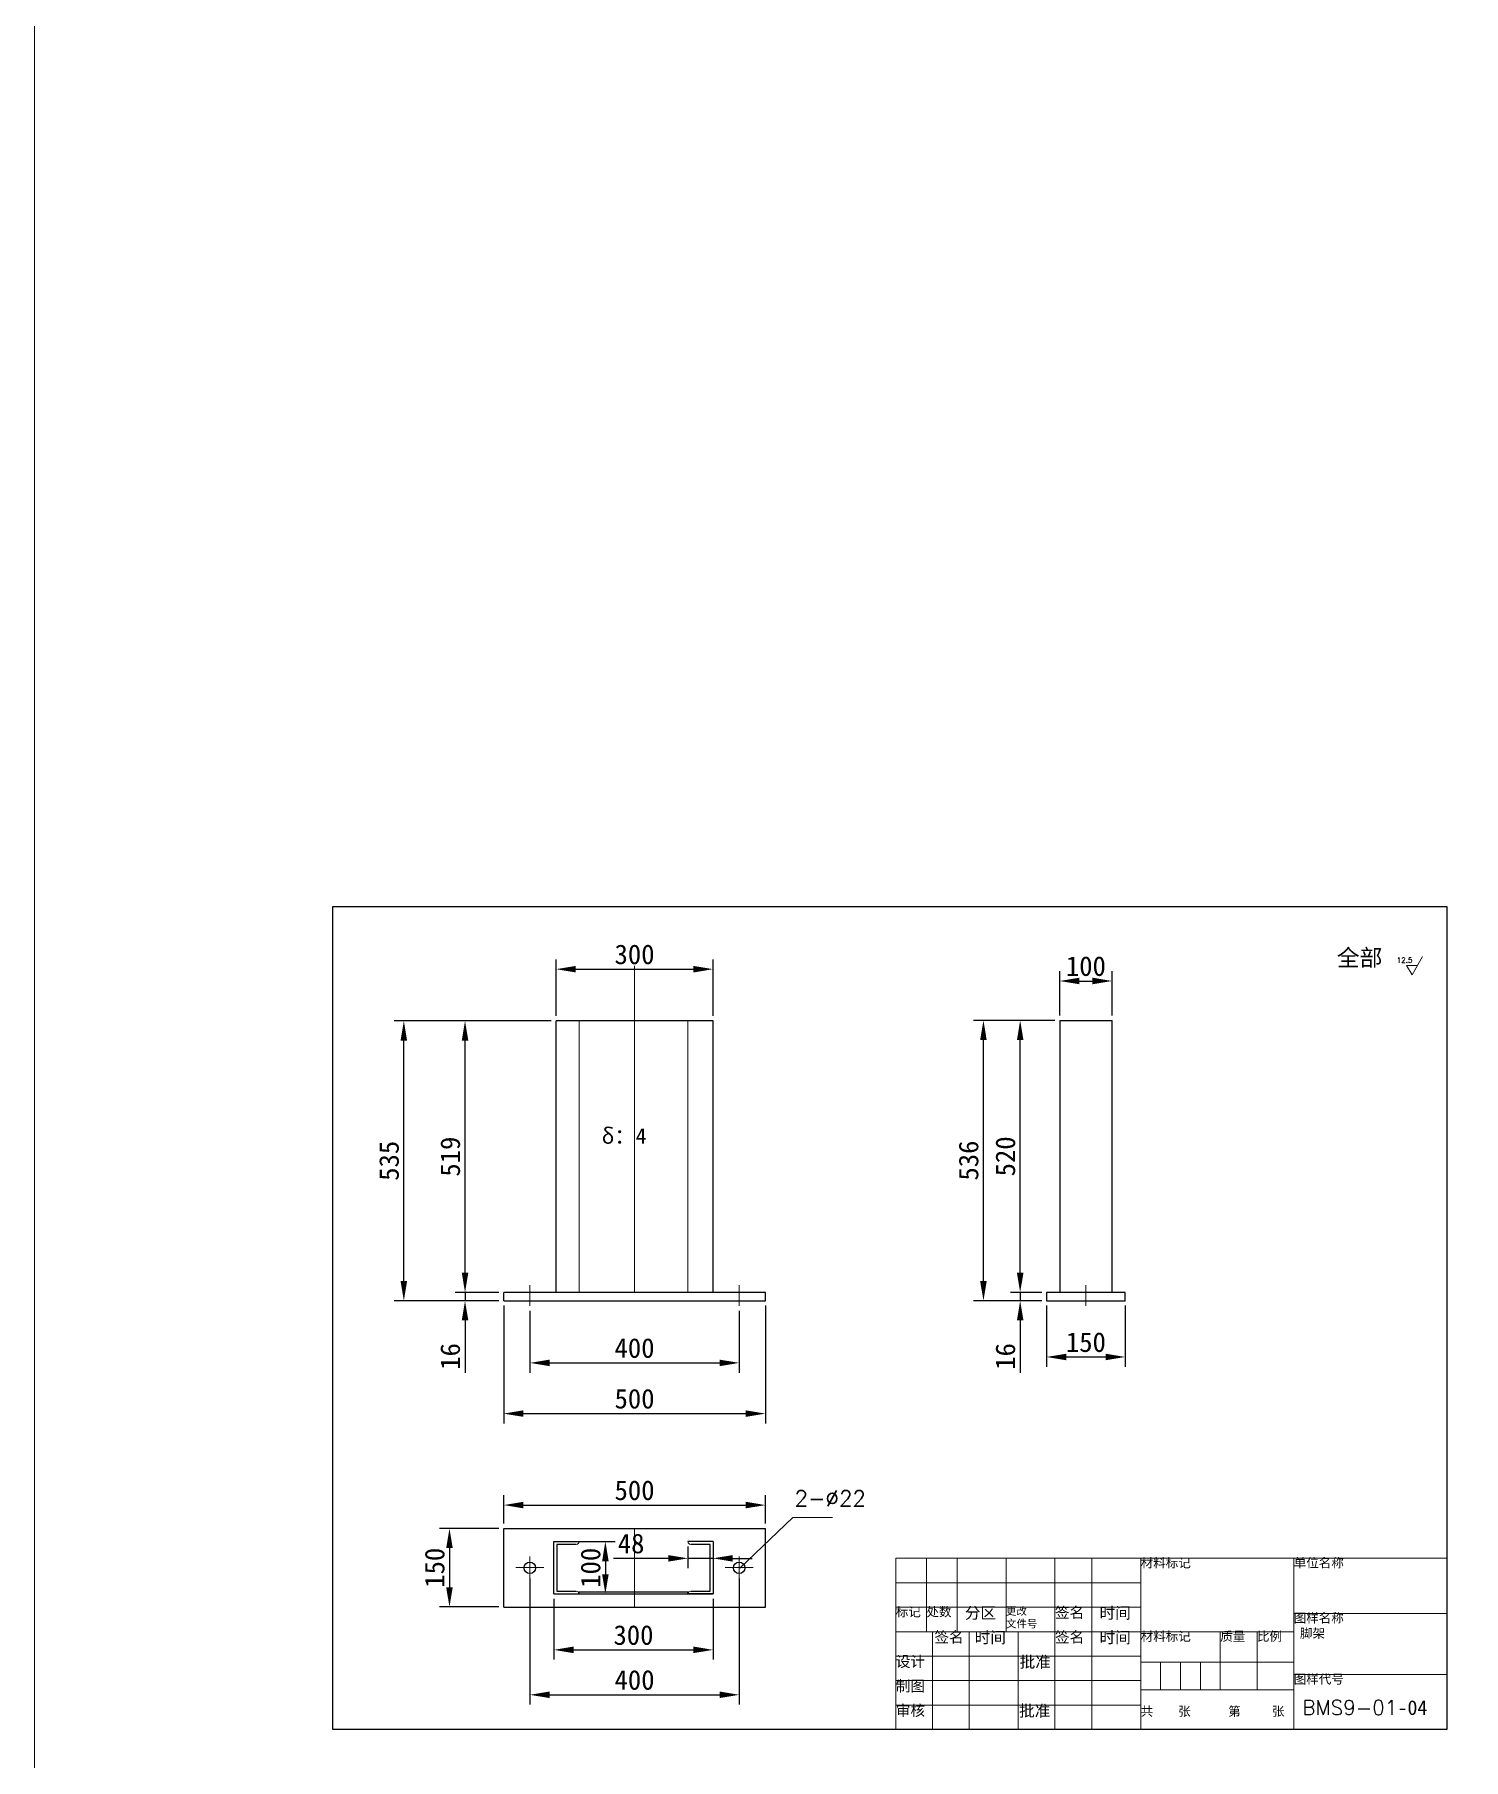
# Model space of a CAD drawing. Header units: millimetres. Extents: x 27179 to 44376, y -2108 to 7885.
# Drawn here: x 27179 to 29910, y 307 to 3605 of the extents above; entities that cross this region are included whole.
import ezdxf
from ezdxf.lldxf.tags import DXFTag

# ---------------------------------------------------------------- set-up
doc = ezdxf.new("R2010")
doc.units = ezdxf.units.MM
doc.layers.add('中心线层', color=1, linetype='CENTER', lineweight=9)
doc.layers.add('标注层', color=5, linetype='Continuous', lineweight=9)
doc.styles.get("Standard").update_dxf_attribs({"font": ''})
doc.styles.get('Standard').set_extended_font_data('SimSun')
tags = doc.linetypes.add('ACAD_ISO03W100', pattern=[30, 12, -18]).pattern_tags.tags
tags[6:7] = [DXFTag(74, 4), DXFTag(75, 0), DXFTag(340, '0'), DXFTag(46, 1.0), DXFTag(50, 0.0), DXFTag(44, 0.0), DXFTag(45, 0.0)]
tags[4:5] = [DXFTag(74, 4), DXFTag(75, 0), DXFTag(340, '0'), DXFTag(46, 1.0), DXFTag(50, 0.0), DXFTag(44, 0.0), DXFTag(45, 0.0)]
tags = doc.linetypes.add('CENTER', pattern=[50.8, 31.75, -6.35, 6.35, -6.35]).pattern_tags.tags
tags[10:11] = [DXFTag(74, 4), DXFTag(75, 0), DXFTag(340, '0'), DXFTag(46, 1.0), DXFTag(50, 0.0), DXFTag(44, 0.0), DXFTag(45, 0.0)]
tags[8:9] = [DXFTag(74, 4), DXFTag(75, 0), DXFTag(340, '0'), DXFTag(46, 1.0), DXFTag(50, 0.0), DXFTag(44, 0.0), DXFTag(45, 0.0)]
tags[6:7] = [DXFTag(74, 4), DXFTag(75, 0), DXFTag(340, '0'), DXFTag(46, 1.0), DXFTag(50, 0.0), DXFTag(44, 0.0), DXFTag(45, 0.0)]
tags[4:5] = [DXFTag(74, 4), DXFTag(75, 0), DXFTag(340, '0'), DXFTag(46, 1.0), DXFTag(50, 0.0), DXFTag(44, 0.0), DXFTag(45, 0.0)]
doc.dimstyles.new('ISO-25', dxfattribs={"dimscale": 20, "dimtxt": 2.5, "dimasz": 2.5, "dimexe": 1.25, "dimexo": 0.625, "dimtad": 1, "dimtxsty": 'Standard', "dimcen": 2.5, "dimadec": 0, "dimazin": 0, "dimtfac": 1, "dimtmove": 0, "dimatfit": 3, "dimfxl": 1, "dimarcsym": 0})

# ---------------------------------------------------------------- blocks, each defined once
blk = doc.blocks.new('*D49')
at = {"layer": 'Defpoints', "color": 0, "lineweight": 9, "transparency": 16777216}
for p in [(28075.3, 1184.2), (28575.3, 1184.2), (28575.3, 968.4)]:
    blk.add_point(p, dxfattribs=at)
at = {"layer": '标注层', "color": 0, "lineweight": -2, "transparency": 16777216}
for p, q in [((28075.3, 1174.9), (28075.3, 949.7)), ((28575.3, 1174.9), (28575.3, 949.7)), ((28112.8, 968.4), (28537.8, 968.4))]:
    blk.add_line(p, q, dxfattribs=at)
at = {"layer": '标注层', "color": 0, "lineweight": 9, "transparency": 16777216}
for points in [[(28112.8, 974.7), (28112.8, 962.2), (28075.3, 968.4)], [(28537.8, 974.7), (28537.8, 962.2), (28575.3, 968.4)]]:
    blk.add_solid(points, dxfattribs=at)
at = {"layer": '标注层', "color": 0, "transparency": 16777216, "insert": (28325.3, 996.6), "char_height": 37.5, "attachment_point": 5}
blk.add_mtext('500', dxfattribs=at)
blk = doc.blocks.new('*D50')
at = {"layer": 'Defpoints', "color": 0, "lineweight": 9, "transparency": 16777216}
for p in [(28125.3, 1174.4), (28525.3, 1174.4), (28525.3, 1065.4)]:
    blk.add_point(p, dxfattribs=at)
at = {"layer": '标注层', "color": 0, "lineweight": -2, "transparency": 16777216}
for p, q in [((28125.3, 1165), (28125.3, 1046.6)), ((28525.3, 1165), (28525.3, 1046.6)), ((28162.8, 1065.4), (28487.8, 1065.4))]:
    blk.add_line(p, q, dxfattribs=at)
at = {"layer": '标注层', "color": 0, "lineweight": 9, "transparency": 16777216}
for points in [[(28162.8, 1071.6), (28162.8, 1059.1), (28125.3, 1065.4)], [(28487.8, 1071.6), (28487.8, 1059.1), (28525.3, 1065.4)]]:
    blk.add_solid(points, dxfattribs=at)
at = {"layer": '标注层', "color": 0, "transparency": 16777216, "insert": (28325.3, 1093.5), "char_height": 37.5, "attachment_point": 5}
blk.add_mtext('400', dxfattribs=at)
blk = doc.blocks.new('*D51')
at = {"layer": 'Defpoints', "color": 0, "lineweight": 9, "transparency": 16777216}
for p in [(29112.9, 1184.2), (29262.9, 1184.2), (29262.9, 1076.7)]:
    blk.add_point(p, dxfattribs=at)
at = {"layer": '标注层', "color": 0, "lineweight": -2, "transparency": 16777216}
for p, q in [((29112.9, 1174.9), (29112.9, 1057.9)), ((29262.9, 1174.9), (29262.9, 1057.9)), ((29150.4, 1076.7), (29225.4, 1076.7))]:
    blk.add_line(p, q, dxfattribs=at)
at = {"layer": '标注层', "color": 0, "lineweight": 9, "transparency": 16777216}
for points in [[(29150.4, 1082.9), (29150.4, 1070.4), (29112.9, 1076.7)], [(29225.4, 1082.9), (29225.4, 1070.4), (29262.9, 1076.7)]]:
    blk.add_solid(points, dxfattribs=at)
at = {"layer": '标注层', "color": 0, "transparency": 16777216, "insert": (29187.9, 1104.8), "char_height": 37.5, "attachment_point": 5}
blk.add_mtext('150', dxfattribs=at)
blk = doc.blocks.new('*D52')
at = {"layer": 'Defpoints', "color": 0, "lineweight": 9, "transparency": 16777216}
for p in [(28475.3, 1818.1), (28175.3, 1719.2), (28475.3, 1719.2)]:
    blk.add_point(p, dxfattribs=at)
at = {"layer": '标注层', "color": 0, "lineweight": -2, "transparency": 16777216}
for p, q in [((28175.3, 1728.6), (28175.3, 1836.8)), ((28212.8, 1818.1), (28437.8, 1818.1)), ((28475.3, 1728.6), (28475.3, 1836.8))]:
    blk.add_line(p, q, dxfattribs=at)
at = {"layer": '标注层', "color": 0, "lineweight": 9, "transparency": 16777216}
for points in [[(28212.8, 1824.3), (28212.8, 1811.8), (28175.3, 1818.1)], [(28437.8, 1824.3), (28437.8, 1811.8), (28475.3, 1818.1)]]:
    blk.add_solid(points, dxfattribs=at)
at = {"layer": '标注层', "color": 0, "transparency": 16777216, "insert": (28325.3, 1846.2), "char_height": 37.5, "attachment_point": 5}
blk.add_mtext('300', dxfattribs=at)
blk = doc.blocks.new('*D53')
at = {"layer": 'Defpoints', "color": 0, "lineweight": 9, "transparency": 16777216}
for p in [(29237.9, 1795.5), (29137.9, 1720.2), (29237.9, 1720.2)]:
    blk.add_point(p, dxfattribs=at)
at = {"layer": '标注层', "color": 0, "lineweight": -2, "transparency": 16777216}
for p, q in [((29137.9, 1729.6), (29137.9, 1814.3)), ((29237.9, 1729.6), (29237.9, 1814.3)), ((29175.4, 1795.5), (29200.4, 1795.5))]:
    blk.add_line(p, q, dxfattribs=at)
at = {"layer": '标注层', "color": 0, "lineweight": 9, "transparency": 16777216}
for points in [[(29175.4, 1801.8), (29175.4, 1789.3), (29137.9, 1795.5)], [(29200.4, 1801.8), (29200.4, 1789.3), (29237.9, 1795.5)]]:
    blk.add_solid(points, dxfattribs=at)
at = {"layer": '标注层', "color": 0, "transparency": 16777216, "insert": (29187.9, 1823.7), "char_height": 37.5, "attachment_point": 5}
blk.add_mtext('100', dxfattribs=at)
blk = doc.blocks.new('*D54')
at = {"layer": 'Defpoints', "color": 0, "lineweight": 9, "transparency": 16777216}
for p in [(28075.3, 748.7), (27971.6, 598.7), (28075.3, 598.7)]:
    blk.add_point(p, dxfattribs=at)
at = {"layer": '标注层', "color": 0, "lineweight": -2, "transparency": 16777216}
for p, q in [((28065.9, 748.7), (27952.8, 748.7)), ((27971.6, 711.2), (27971.6, 636.2)), ((28065.9, 598.7), (27952.8, 598.7))]:
    blk.add_line(p, q, dxfattribs=at)
at = {"layer": '标注层', "color": 0, "lineweight": 9, "transparency": 16777216}
for points in [[(27965.3, 711.2), (27977.8, 711.2), (27971.6, 748.7)], [(27965.3, 636.2), (27977.8, 636.2), (27971.6, 598.7)]]:
    blk.add_solid(points, dxfattribs=at)
at = {"layer": '标注层', "color": 0, "transparency": 16777216, "insert": (27943.5, 673.7), "char_height": 37.5, "attachment_point": 5, "rotation": 90}
blk.add_mtext('150', dxfattribs=at)
blk = doc.blocks.new('*D55')
at = {"layer": 'Defpoints', "color": 0, "lineweight": 9, "transparency": 16777216}
for p in [(28575.3, 793.5), (28075.3, 748.7), (28575.3, 748.7)]:
    blk.add_point(p, dxfattribs=at)
at = {"layer": '标注层', "color": 0, "lineweight": -2, "transparency": 16777216}
for p, q in [((28075.3, 758), (28075.3, 812.3)), ((28112.8, 793.5), (28537.8, 793.5)), ((28575.3, 758), (28575.3, 812.3))]:
    blk.add_line(p, q, dxfattribs=at)
at = {"layer": '标注层', "color": 0, "lineweight": 9, "transparency": 16777216}
for points in [[(28112.8, 799.8), (28112.8, 787.3), (28075.3, 793.5)], [(28537.8, 799.8), (28537.8, 787.3), (28575.3, 793.5)]]:
    blk.add_solid(points, dxfattribs=at)
at = {"layer": '标注层', "color": 0, "transparency": 16777216, "insert": (28325.3, 821.6), "char_height": 37.5, "attachment_point": 5}
blk.add_mtext('500', dxfattribs=at)
blk = doc.blocks.new('*D56')
at = {"layer": 'Defpoints', "color": 0, "lineweight": 9, "transparency": 16777216}
for p in [(28171.2, 623.7), (28475.3, 623.7), (28475.3, 516.7)]:
    blk.add_point(p, dxfattribs=at)
at = {"layer": '标注层', "color": 0, "lineweight": -2, "transparency": 16777216}
for p, q in [((28171.2, 614.3), (28171.2, 498)), ((28475.3, 614.3), (28475.3, 498)), ((28208.7, 516.7), (28437.8, 516.7))]:
    blk.add_line(p, q, dxfattribs=at)
at = {"layer": '标注层', "color": 0, "lineweight": 9, "transparency": 16777216}
for points in [[(28208.7, 523), (28208.7, 510.5), (28171.2, 516.7)], [(28437.8, 523), (28437.8, 510.5), (28475.3, 516.7)]]:
    blk.add_solid(points, dxfattribs=at)
at = {"layer": '标注层', "color": 0, "transparency": 16777216, "insert": (28323.2, 544.8), "char_height": 37.5, "attachment_point": 5}
blk.add_mtext('300', dxfattribs=at)
blk = doc.blocks.new('*D57')
at = {"layer": 'Defpoints', "color": 0, "lineweight": 9, "transparency": 16777216}
for p in [(28209.8, 723.7), (28209.8, 623.7), (28269.5, 623.7)]:
    blk.add_point(p, dxfattribs=at)
at = {"layer": '标注层', "color": 0, "lineweight": -2, "transparency": 16777216}
for p, q in [((28219.2, 723.7), (28288.3, 723.7)), ((28269.5, 686.2), (28269.5, 661.2)), ((28219.2, 623.7), (28288.3, 623.7))]:
    blk.add_line(p, q, dxfattribs=at)
at = {"layer": '标注层', "color": 0, "lineweight": 9, "transparency": 16777216}
for points in [[(28263.3, 686.2), (28275.8, 686.2), (28269.5, 723.7)], [(28263.3, 661.2), (28275.8, 661.2), (28269.5, 623.7)]]:
    blk.add_solid(points, dxfattribs=at)
at = {"layer": '标注层', "color": 0, "transparency": 16777216, "insert": (28241.4, 673.7), "char_height": 37.5, "attachment_point": 5, "rotation": 90}
blk.add_mtext('100', dxfattribs=at)
blk = doc.blocks.new('*D58')
at = {"layer": 'Defpoints', "color": 0, "lineweight": 9, "transparency": 16777216}
for p in [(28125.3, 662.7), (28525.3, 662.7), (28525.3, 430.8)]:
    blk.add_point(p, dxfattribs=at)
at = {"layer": '标注层', "color": 0, "lineweight": -2, "transparency": 16777216}
for p, q in [((28125.3, 653.3), (28125.3, 412.1)), ((28525.3, 653.3), (28525.3, 412.1)), ((28162.8, 430.8), (28487.8, 430.8))]:
    blk.add_line(p, q, dxfattribs=at)
at = {"layer": '标注层', "color": 0, "lineweight": 9, "transparency": 16777216}
for points in [[(28162.8, 437.1), (28162.8, 424.6), (28125.3, 430.8)], [(28487.8, 437.1), (28487.8, 424.6), (28525.3, 430.8)]]:
    blk.add_solid(points, dxfattribs=at)
at = {"layer": '标注层', "color": 0, "transparency": 16777216, "insert": (28325.3, 459), "char_height": 37.5, "attachment_point": 5}
blk.add_mtext('400', dxfattribs=at)
blk = doc.blocks.new('*D59')
at = {"layer": 'Defpoints', "color": 0, "lineweight": 9, "transparency": 16777216}
for p in [(27884.4, 1719.2), (28175.3, 1719.2), (28075.3, 1184.2)]:
    blk.add_point(p, dxfattribs=at)
at = {"layer": '标注层', "color": 0, "lineweight": -2, "transparency": 16777216}
for p, q in [((28165.9, 1719.2), (27865.6, 1719.2)), ((27884.4, 1221.7), (27884.4, 1681.7)), ((28065.9, 1184.2), (27865.6, 1184.2))]:
    blk.add_line(p, q, dxfattribs=at)
at = {"layer": '标注层', "color": 0, "lineweight": 9, "transparency": 16777216}
for points in [[(27878.1, 1681.7), (27890.6, 1681.7), (27884.4, 1719.2)], [(27878.1, 1221.7), (27890.6, 1221.7), (27884.4, 1184.2)]]:
    blk.add_solid(points, dxfattribs=at)
at = {"layer": '标注层', "color": 0, "transparency": 16777216, "insert": (27856.3, 1451.7), "char_height": 37.5, "attachment_point": 5, "rotation": 90}
blk.add_mtext('535', dxfattribs=at)
blk = doc.blocks.new('*D60')
at = {"layer": 'Defpoints', "color": 0, "lineweight": 9, "transparency": 16777216}
for p in [(28001.3, 1719.2), (28175.3, 1719.2), (28075.3, 1200.2)]:
    blk.add_point(p, dxfattribs=at)
at = {"layer": '标注层', "color": 0, "lineweight": -2, "transparency": 16777216}
for p, q in [((28165.9, 1719.2), (27982.6, 1719.2)), ((28001.3, 1237.7), (28001.3, 1681.7)), ((28065.9, 1200.2), (27982.6, 1200.2))]:
    blk.add_line(p, q, dxfattribs=at)
at = {"layer": '标注层', "color": 0, "lineweight": 9, "transparency": 16777216}
for points in [[(27995.1, 1681.7), (28007.6, 1681.7), (28001.3, 1719.2)], [(27995.1, 1237.7), (28007.6, 1237.7), (28001.3, 1200.2)]]:
    blk.add_solid(points, dxfattribs=at)
at = {"layer": '标注层', "color": 0, "transparency": 16777216, "insert": (27973.2, 1459.7), "char_height": 37.5, "attachment_point": 5, "rotation": 90}
blk.add_mtext('519', dxfattribs=at)
blk = doc.blocks.new('*D61')
at = {"layer": 'Defpoints', "color": 0, "lineweight": 9, "transparency": 16777216}
for p in [(28427.3, 723.7), (28475.3, 723.7), (28427.3, 691.7)]:
    blk.add_point(p, dxfattribs=at)
at = {"layer": '标注层', "color": 0, "lineweight": -2, "transparency": 16777216}
for p, q in [((28427.3, 714.3), (28427.3, 672.9)), ((28475.3, 714.3), (28475.3, 672.9)), ((28389.8, 691.7), (28285.2, 691.7)), ((28475.3, 691.7), (28427.3, 691.7)), ((28512.8, 691.7), (28550.3, 691.7))]:
    blk.add_line(p, q, dxfattribs=at)
at = {"layer": '标注层', "color": 0, "lineweight": 9, "transparency": 16777216}
for points in [[(28389.8, 697.9), (28389.8, 685.4), (28427.3, 691.7)], [(28512.8, 697.9), (28512.8, 685.4), (28475.3, 691.7)]]:
    blk.add_solid(points, dxfattribs=at)
at = {"layer": '标注层', "color": 0, "transparency": 16777216, "insert": (28318.7, 719.8), "char_height": 37.5, "attachment_point": 5}
blk.add_mtext('48', dxfattribs=at)
blk = doc.blocks.new('*D62')
at = {"layer": 'Defpoints', "color": 0, "lineweight": 9, "transparency": 16777216}
for p in [(28992.1, 1720.2), (29137.9, 1720.2), (29112.9, 1184.2)]:
    blk.add_point(p, dxfattribs=at)
at = {"layer": '标注层', "color": 0, "lineweight": -2, "transparency": 16777216}
for p, q in [((29128.5, 1720.2), (28973.3, 1720.2)), ((28992.1, 1221.7), (28992.1, 1682.7)), ((29103.5, 1184.2), (28973.3, 1184.2))]:
    blk.add_line(p, q, dxfattribs=at)
at = {"layer": '标注层', "color": 0, "lineweight": 9, "transparency": 16777216}
for points in [[(28985.8, 1682.7), (28998.3, 1682.7), (28992.1, 1720.2)], [(28985.8, 1221.7), (28998.3, 1221.7), (28992.1, 1184.2)]]:
    blk.add_solid(points, dxfattribs=at)
at = {"layer": '标注层', "color": 0, "transparency": 16777216, "insert": (28963.9, 1452.2), "char_height": 37.5, "attachment_point": 5, "rotation": 90}
blk.add_mtext('536', dxfattribs=at)
blk = doc.blocks.new('*D63')
at = {"layer": 'Defpoints', "color": 0, "lineweight": 9, "transparency": 16777216}
for p in [(29062.3, 1720.2), (29137.9, 1720.2), (29112.9, 1200.2)]:
    blk.add_point(p, dxfattribs=at)
at = {"layer": '标注层', "color": 0, "lineweight": -2, "transparency": 16777216}
for p, q in [((29128.5, 1720.2), (29043.6, 1720.2)), ((29062.3, 1237.7), (29062.3, 1682.7)), ((29103.5, 1200.2), (29043.6, 1200.2))]:
    blk.add_line(p, q, dxfattribs=at)
at = {"layer": '标注层', "color": 0, "lineweight": 9, "transparency": 16777216}
for points in [[(29056.1, 1682.7), (29068.6, 1682.7), (29062.3, 1720.2)], [(29056.1, 1237.7), (29068.6, 1237.7), (29062.3, 1200.2)]]:
    blk.add_solid(points, dxfattribs=at)
at = {"layer": '标注层', "color": 0, "transparency": 16777216, "insert": (29034.2, 1460.2), "char_height": 37.5, "attachment_point": 5, "rotation": 90}
blk.add_mtext('520', dxfattribs=at)
blk = doc.blocks.new('*D132')
at = {"layer": 'Defpoints', "color": 0, "lineweight": -3, "transparency": 16777216}
for p in [(28075.3, 1200.2), (28001.3, 1184.2), (28075.3, 1184.2)]:
    blk.add_point(p, dxfattribs=at)
at = {"layer": '标注层', "color": 0, "lineweight": -2, "transparency": 16777216}
for p, q in [((28001.3, 1237.7), (28001.3, 1275.2)), ((28065.9, 1200.2), (27982.6, 1200.2)), ((28001.3, 1200.2), (28001.3, 1184.2)), ((28065.9, 1184.2), (27982.6, 1184.2)), ((28001.3, 1146.7), (28001.3, 1046.1))]:
    blk.add_line(p, q, dxfattribs=at)
at = {"layer": '标注层', "color": 0, "lineweight": -3, "transparency": 16777216}
for points in [[(27995.1, 1237.7), (28007.6, 1237.7), (28001.3, 1200.2)], [(27995.1, 1146.7), (28007.6, 1146.7), (28001.3, 1184.2)]]:
    blk.add_solid(points, dxfattribs=at)
at = {"layer": '标注层', "color": 0, "transparency": 16777216, "insert": (27973.2, 1077.7), "char_height": 37.5, "attachment_point": 5, "rotation": 90}
blk.add_mtext('16', dxfattribs=at)
blk = doc.blocks.new('*D133')
at = {"layer": 'Defpoints', "color": 0, "lineweight": -3, "transparency": 16777216}
for p in [(29112.9, 1200.2), (29062.3, 1184.2), (29112.9, 1184.2)]:
    blk.add_point(p, dxfattribs=at)
at = {"layer": '标注层', "color": 0, "lineweight": -2, "transparency": 16777216}
for p, q in [((29062.3, 1237.7), (29062.3, 1275.2)), ((29103.5, 1200.2), (29043.6, 1200.2)), ((29062.3, 1200.2), (29062.3, 1184.2)), ((29103.5, 1184.2), (29043.6, 1184.2)), ((29062.3, 1146.7), (29062.3, 1046.1))]:
    blk.add_line(p, q, dxfattribs=at)
at = {"layer": '标注层', "color": 0, "lineweight": -3, "transparency": 16777216}
for points in [[(29056.1, 1237.7), (29068.6, 1237.7), (29062.3, 1200.2)], [(29056.1, 1146.7), (29068.6, 1146.7), (29062.3, 1184.2)]]:
    blk.add_solid(points, dxfattribs=at)
at = {"layer": '标注层', "color": 0, "transparency": 16777216, "insert": (29034.2, 1077.7), "char_height": 37.5, "attachment_point": 5, "rotation": 90}
blk.add_mtext('16', dxfattribs=at)

msp = doc.modelspace()

# ---------------------------------------------------------------- linework, layer by layer
at = {"color": 5, "lineweight": 9}
for p, q in [((29811.16, 1807.144), (29831.422, 1842.239)), ((28526.41, 672.922), (28627.5, 769.775)), ((28627.5, 769.775), (28703.664, 769.775))]:
    msp.add_line(p, q, dxfattribs=at)
for p, q in [((28475.277, 1719.238), (28175.277, 1719.238)), ((28175.277, 1200.238), (28175.277, 1719.238)), ((28475.277, 1200.238), (28475.277, 1719.238)), ((29137.864, 1720.238), (29237.864, 1720.238)), ((29137.864, 1720.238), (29137.864, 1200.238)), ((29237.864, 1200.238), (29237.864, 1720.238)), ((28075.277, 1184.238), (28075.277, 1200.238)), ((28575.277, 1200.238), (28075.277, 1200.238)), ((28575.277, 1184.238), (28575.277, 1200.238)), ((29262.864, 1200.238), (29112.864, 1200.238)), ((29112.864, 1200.238), (29112.864, 1184.238)), ((29262.864, 1200.238), (29247.864, 1200.238)), ((29262.864, 1184.238), (29262.864, 1200.238)), ((28075.277, 1184.238), (28575.277, 1184.238)), ((29112.864, 1184.238), (29262.864, 1184.238)), ((28075.277, 748.652), (28575.277, 748.652)), ((28075.277, 598.652), (28075.277, 748.652)), ((28575.277, 598.652), (28575.277, 748.652)), ((28171.207, 723.652), (28219.207, 723.652)), ((28171.207, 623.652), (28171.207, 723.652)), ((28213.907, 718.352), (28176.507, 718.352)), ((28176.507, 718.352), (28176.507, 710.652)), ((28176.507, 718.352), (28176.507, 628.952)), ((28475.277, 723.652), (28427.277, 723.652)), ((28469.977, 718.352), (28432.577, 718.352)), ((28469.977, 628.952), (28469.977, 718.352)), ((28475.277, 723.652), (28475.277, 623.652)), ((28176.507, 628.952), (28213.907, 628.952)), ((28219.207, 627.652), (28427.277, 627.652)), ((28432.577, 628.952), (28469.977, 628.952)), ((28075.277, 598.652), (28575.277, 598.652)), ((28171.207, 623.652), (28219.207, 623.652)), ((28175.277, 623.652), (28475.277, 623.652)), ((28475.277, 623.652), (28427.277, 623.652))]:
    msp.add_line(p, q)
at = {"linetype": 'ACAD_ISO03W100', "lineweight": 5, "ltscale": 0.5}
for p, q in [((28219.207, 1200.238), (28219.207, 1719.238)), ((28427.277, 1200.238), (28427.277, 1719.238)), ((28469.977, 710.652), (28469.977, 718.352)), ((28176.507, 636.652), (28176.507, 628.952)), ((28469.977, 628.952), (28469.977, 636.652))]:
    msp.add_line(p, q, dxfattribs=at)
at = {"lineweight": 9}
for p, q in [((28824.616, 691.837), (29877.616, 691.837)), ((28824.616, 691.837), (28824.616, 364.237)), ((28883.116, 691.837), (28883.116, 551.437)), ((28941.616, 691.837), (28941.616, 551.437)), ((29035.216, 691.837), (29035.216, 551.437)), ((29128.816, 691.837), (29128.816, 364.237)), ((29199.016, 691.837), (29199.016, 364.237)), ((29292.616, 691.837), (29292.616, 364.237)), ((29585.116, 691.837), (29585.116, 364.237)), ((29877.616, 691.837), (29877.616, 364.237)), ((28824.616, 645.037), (29292.616, 645.037)), ((28824.616, 598.237), (29292.616, 598.237)), ((29585.116, 586.537), (29877.616, 586.537)), ((28824.616, 551.437), (29292.616, 551.437)), ((28894.816, 551.437), (28894.816, 364.237)), ((28965.016, 551.437), (28965.016, 364.237)), ((29058.616, 551.437), (29058.616, 364.237)), ((29292.616, 551.437), (29585.116, 551.437)), ((29444.716, 551.437), (29444.716, 440.287)), ((29514.916, 551.437), (29514.916, 440.287)), ((28824.616, 504.637), (29292.616, 504.637)), ((29292.616, 492.937), (29585.116, 492.937)), ((29330.641, 492.937), (29330.641, 440.287)), ((29368.666, 492.937), (29368.666, 440.287)), ((29406.691, 492.937), (29406.691, 440.287)), ((29585.116, 469.537), (29877.616, 469.537)), ((28824.616, 457.837), (29292.616, 457.837)), ((29292.616, 440.287), (29585.116, 440.287)), ((28824.616, 411.037), (29292.616, 411.037)), ((28824.616, 364.237), (29877.616, 364.237))]:
    msp.add_line(p, q, dxfattribs=at)
at = {"lineweight": -3}
for p, q in [((28219.207, 623.652), (28219.207, 627.652)), ((28427.277, 623.652), (28427.277, 627.652))]:
    msp.add_line(p, q, dxfattribs=at)
at = {"color": 3, "lineweight": 9}
msp.add_lwpolyline([(27178.52, 7885.007), (44376.371, 7885.007), (44376.371, -2107.777), (27178.52, -2107.777)], close=True, dxfattribs=at)
at = {"lineweight": -3}
msp.add_lwpolyline([(27748.719, 1937.672), (29877.616, 1937.672), (29877.616, 364.237), (27748.719, 364.237)], close=True, dxfattribs=at)
at = {"color": 5, "lineweight": 9}
msp.add_lwpolyline([(29811.16, 1807.144), (29821.479, 1825.017), (29800.841, 1825.017)], close=True, dxfattribs=at)
at = {"lineweight": -3}
for centre in [(28125.277, 673.652), (28525.277, 673.652)]:
    msp.add_circle(centre, 11, dxfattribs=at)
at = {"linetype": 'ACAD_ISO03W100', "lineweight": 5, "ltscale": 0.5}
for centre, start, end in [((28213.907, 723.652), 270, 0), ((28432.577, 723.652), 180, 270), ((28213.907, 623.652), 0, 90), ((28432.577, 623.652), 90, 180)]:
    msp.add_arc(centre, 5.3, start, end, dxfattribs=at)
at = {"layer": '中心线层'}
for p, q in [((28325.277, 1200.238), (28325.277, 1824.238)), ((28125.277, 1174.356), (28125.277, 1213.813)), ((28525.277, 1174.356), (28525.277, 1213.813)), ((29187.901, 1174.356), (29187.901, 1213.813)), ((28325.277, 748.652), (28325.277, 598.652)), ((28125.277, 695.348), (28125.277, 651.956)), ((28525.277, 695.348), (28525.277, 651.956)), ((28098.646, 674.035), (28151.909, 674.035)), ((28551.909, 674.035), (28498.646, 674.035))]:
    msp.add_line(p, q, dxfattribs=at)

# ---------------------------------------------------------------- texts
at = {"lineweight": 9}
msp.add_text('共    张      第     张', height=17.55, dxfattribs=at).set_placement((29292.616, 390.562))
at = {"color": 5, "lineweight": 9, "attachment_point": 1}
for s, insert, char_height, width in [('全部', (29667.378, 1856.189), 32, 104.23264), ('{\\Ftxt.shx|c0;12.5}', (29781.958, 1840.551), 10, 39.33317)]:
    msp.add_mtext(s, dxfattribs=dict(at, insert=insert, char_height=char_height, width=width))
at = {"lineweight": 9, "attachment_point": 1}
for s, insert, char_height, width in [('{\\fSimSun|b0|i0|c134|p54;材料标记}', (29292.616, 691.837), 17.55, 292.5), ('{\\fSimSun|b0|i0|c134|p54;单位名称}', (29585.116, 691.837), 17.55, 292.5), ('{\\fSimSun|b0|i0|c134|p54;标记}', (28824.616, 598.237), 17.55, 58.5), ('{\\fSimSun|b0|i0|c134|p54;处数}', (28883.116, 598.237), 17.55, 58.5), ('{\\fSimSun|b0|i0|c134|p54;\\H1.071x; 分区}', (28941.616, 598.237), 20.475, 93.6), ('{\\fSimSun|b0|i0|c134|p54;更改\\P文件号}', (29035.216, 598.237), 14.625, 93.6), ('{\\fSimSun|b0|i0|c134|p54;签名}', (29128.816, 598.237), 20.475, 58.5), ('{\\fSimSun|b0|i0|c134|p54;\\H1.071x; 时间}', (29199.016, 598.237), 20.475, 93.6), ('{\\fSimSun|b0|i0|c134|p54;图样名称\\P 脚架}', (29585.116, 586.537), 17.55, 292.5), ('{\\fSimSun|b0|i0|c134|p54;签名}', (28898.507, 551.437), 20.475, 58.5), ('{\\fSimSun|b0|i0|c134|p54;\\H1.071x; 时间}', (28960.305, 551.437), 20.475, 93.6), ('{\\fSimSun|b0|i0|c134|p54;签名}', (29128.816, 551.437), 20.475, 58.5), ('{\\fSimSun|b0|i0|c134|p54;\\H1.071x; 时间}', (29199.016, 551.437), 20.475, 93.6), ('{\\fSimSun|b0|i0|c134|p54;材料标记}', (29292.616, 551.437), 17.55, 292.5), ('{\\fSimSun|b0|i0|c134|p54;质量}', (29444.716, 551.437), 17.55, 58.5), ('{\\fSimSun|b0|i0|c134|p54;比例}', (29514.916, 551.437), 17.55, 58.5), ('{\\fSimSun|b0|i0|c134|p54;设计}', (28824.616, 504.637), 20.475, 58.5), ('{\\fSimSun|b0|i0|c134|p54;\\H1.071x; 批准}', (29046.21, 504.637), 20.475, 93.6), ('{\\fSimSun|b0|i0|c134|p54;图样代号}', (29585.116, 469.537), 17.55, 292.5), ('{\\fSimSun|b0|i0|c134|p54;制图}', (28824.616, 457.837), 20.475, 58.5), ('{\\fSimSun|b0|i0|c134|p54;审核}', (28824.616, 411.037), 20.475, 58.5), ('{\\fSimSun|b0|i0|c134|p54;\\H1.071x; 批准}', (29045.11, 411.037), 20.475, 93.6), (' {\\Ftxt.shx|c0;BMS9-01}-04', (29582.154, 420.331), 28.125, 412.5)]:
    msp.add_mtext(s, dxfattribs=dict(at, insert=insert, char_height=char_height, width=width))
at = {"layer": '标注层', "char_height": 30, "width": 232.59167, "attachment_point": 1}
for s, insert in [('{\\C5;δ：4}', (28262.384, 1514.35)), ('{\\Ftxt.shx|c0;\\C5;2-%%c22}', (28631.139, 821.332))]:
    msp.add_mtext(s, dxfattribs=dict(at, insert=insert))

# ---------------------------------------------------------------- dimensions: what is measured, and where the dimension line sits
at = {"layer": '标注层'}
for base, p1, p2, picture, middle in [((28475.277, 1818.082), (28175.277, 1719.238), (28475.277, 1719.238), '*D52', (28325.277, 1846.207)), ((29237.864, 1795.529), (29137.864, 1720.238), (29237.864, 1720.238), '*D53', (29187.864, 1823.654)), ((28525.277, 1065.374), (28125.277, 1174.356), (28525.277, 1174.356), '*D50', (28325.277, 1093.499)), ((29262.864, 1076.651), (29112.864, 1184.238), (29262.864, 1184.238), '*D51', (29187.864, 1104.776)), ((28575.277, 793.516), (28075.277, 748.652), (28575.277, 748.652), '*D55', (28325.277, 821.641)), ((28525.277, 430.834), (28125.277, 662.652), (28525.277, 662.652), '*D58', (28325.277, 458.959))]:
    dim = msp.add_linear_dim(base=base, p1=p1, p2=p2, dimstyle='ISO-25', override={"dimscale": 15}, dxfattribs=at)
    dim.commit()
    dim.dimension.update_dxf_attribs({"geometry": picture, "text_midpoint": middle})
for base, p1, p2, picture, middle in [((27884.389, 1719.238), (28075.277, 1184.238), (28175.277, 1719.238), '*D59', (27856.264, 1451.738)), ((28001.344, 1719.238), (28075.277, 1200.238), (28175.277, 1719.238), '*D60', (27973.219, 1459.738)), ((28992.075, 1720.238), (29112.864, 1184.238), (29137.864, 1720.238), '*D62', (28963.95, 1452.238)), ((29062.324, 1720.238), (29112.864, 1200.238), (29137.864, 1720.238), '*D63', (29034.199, 1460.238)), ((28001.344, 1184.238), (28075.277, 1200.238), (28075.277, 1184.238), '*D132', (27973.219, 1077.676)), ((29062.324, 1184.238), (29112.864, 1200.238), (29112.864, 1184.238), '*D133', (29034.199, 1077.676)), ((27971.575, 598.652), (28075.277, 748.652), (28075.277, 598.652), '*D54', (27943.45, 673.652))]:
    dim = msp.add_linear_dim(base=base, p1=p1, p2=p2, angle=90, dimstyle='ISO-25', override={"dimscale": 15}, dxfattribs=at)
    dim.commit()
    dim.dimension.update_dxf_attribs({"geometry": picture, "text_midpoint": middle})
for base, p1, p2, picture, middle in [((28575.277, 968.443), (28075.277, 1184.238), (28575.277, 1184.238), '*D49', (28325.277, 968.443)), ((28427.277, 691.7), (28475.277, 723.652), (28427.277, 723.652), '*D61', (28318.736, 691.7))]:
    dim = msp.add_linear_dim(base=base, p1=p1, p2=p2, dimstyle='ISO-25', override={"dimscale": 15}, dxfattribs=at)
    dim.commit()
    dim.dimension.update_dxf_attribs({"geometry": picture, "text_midpoint": middle, "dimtype": 160})
dim = msp.add_linear_dim(base=(28269.523, 623.652), p1=(28209.832, 723.652), p2=(28209.832, 623.652), angle=90, dimstyle='ISO-25', override={"dimscale": 15}, dxfattribs=at)
dim.commit()
dim.dimension.update_dxf_attribs({"geometry": '*D57', "text_midpoint": (28269.523, 673.652), "dimtype": 160})
dim = msp.add_linear_dim(base=(28475.277, 516.703), p1=(28171.207, 623.652), p2=(28475.277, 623.652), text='300', dimstyle='ISO-25', override={"dimscale": 15}, dxfattribs=at)
dim.commit()
dim.dimension.update_dxf_attribs({"geometry": '*D56', "text_midpoint": (28323.242, 544.828)})

doc.saveas('drawing.dxf')
